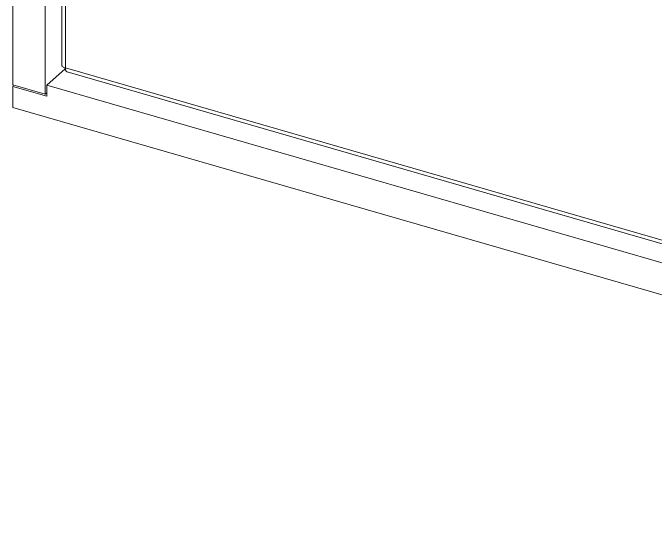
# Model space of a CAD drawing. Header units: millimetres. Extents: x 0 to 3564, y 0 to 2520.
# Drawn here: x 1422.1 to 1594.7, y 1582.4 to 1721.6 of the extents above; entities that cross this region are included whole.
import ezdxf

# ---------------------------------------------------------------- set-up
doc = ezdxf.new("R2010")
doc.units = ezdxf.units.MM
doc.layers.get('0').update_dxf_attribs({"lineweight": 13})

msp = doc.modelspace()

# ---------------------------------------------------------------- linework, layer by layer
for p, q in [((1435.26, 2119.86), (1435.26, 1707.63)), ((1436.26, 2119), (1436.26, 1706.76)), ((1422.14, 1702.21), (1422.14, 1891.87)), ((1430.8, 1699.71), (1430.8, 1889.37)), ((1436.23, 1706.51), (1431.23, 1702.18)), ((1436.26, 1706.76), (1806.05, 1600.01)), ((1436.71, 1705.71), (1806.5, 1598.96)), ((1430.8, 1699.71), (1422.14, 1702.21)), ((1422.14, 1701.78), (1422.24, 1702.18)), ((1431.23, 1699.15), (1422.14, 1701.78)), ((1422.14, 1701.78), (1422.14, 1696.15)), ((1807.09, 1593.68), (1431.23, 1702.18)), ((1431.23, 1702.18), (1431.23, 1699.15)), ((1431.23, 1700.09), (1430.8, 1699.71)), ((1816.18, 1582.4), (1422.14, 1696.15))]:
    msp.add_line(p, q)
for points, knots in [([(1436.26, 1706.76), (1436.12, 1706.81), (1435.86, 1706.9), (1435.54, 1707.1), (1435.32, 1707.35), (1435.26, 1707.54), (1435.26, 1707.63)], [0, 0, 0, 0, 0.315677, 0.58638, 0.809407, 1, 1, 1, 1]), ([(1436.71, 1705.71), (1436.64, 1705.73), (1436.5, 1705.82), (1436.36, 1706.07), (1436.28, 1706.39), (1436.26, 1706.63), (1436.26, 1706.76)], [0, 0, 0, 0, 0.180598, 0.399398, 0.673435, 1, 1, 1, 1])]:
    msp.add_open_spline(points, degree=3, knots=knots)

doc.saveas('drawing.dxf')
